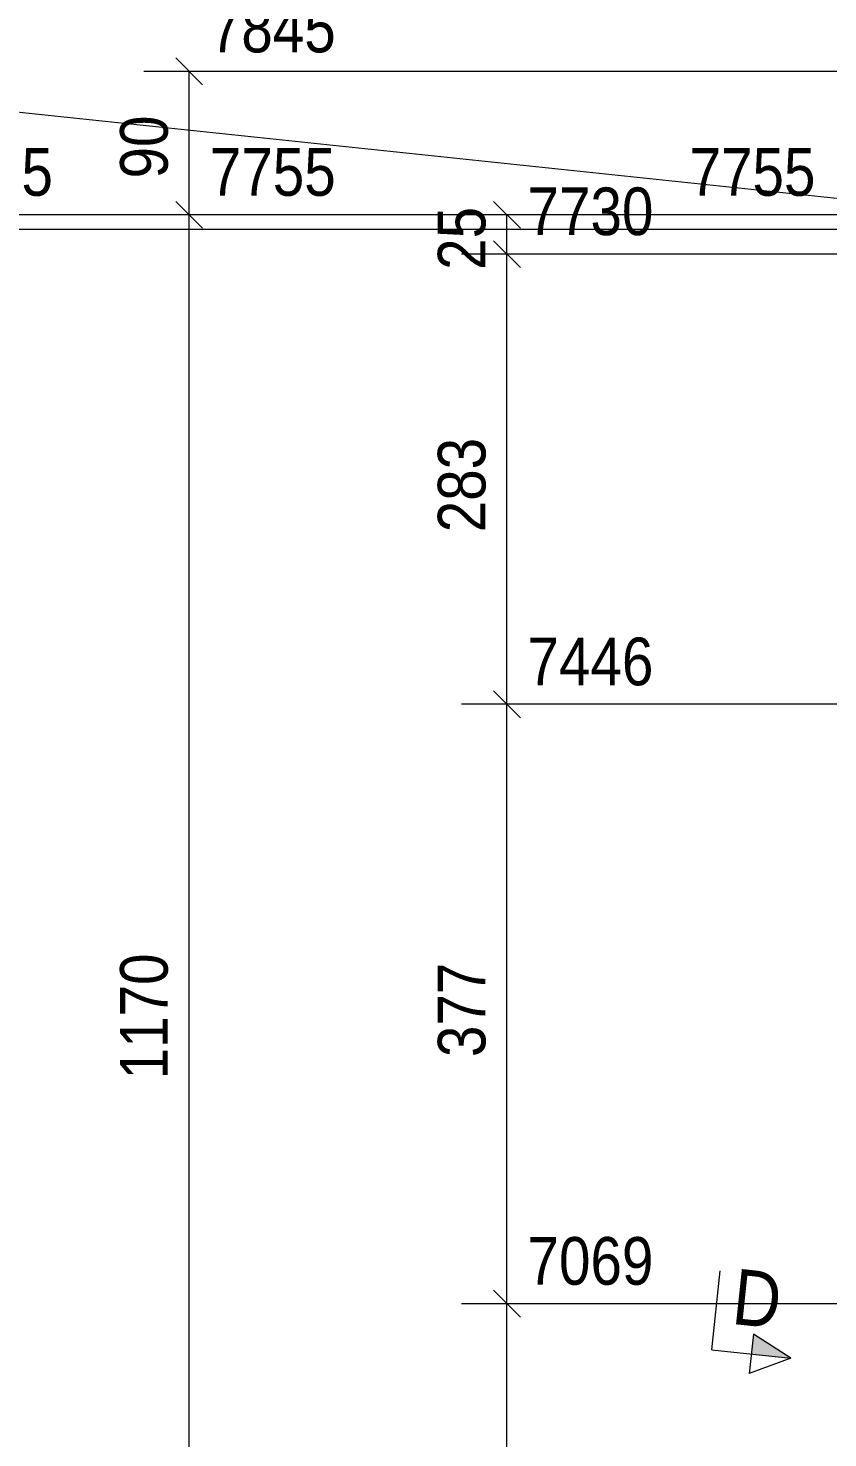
# Model space of a CAD drawing. Header units: millimetres. Extents: x 2 to 579, y 0 to 825.
# Drawn here: x 217.7 to 268, y 602.5 to 691.2 of the extents above; entities that cross this region are included whole.
import ezdxf

# ---------------------------------------------------------------- set-up
doc = ezdxf.new("R2010")
doc.units = ezdxf.units.MM
doc.linetypes.add('XKITLINE00', pattern=[0])
doc.layers.add('Dimensions', color=7, linetype='Continuous', lineweight=0)
doc.layers.add('Section', color=6, linetype='Continuous', lineweight=0)
doc.styles.add('ARIAL', font='ARIAL.TTF')

# ---------------------------------------------------------------- blocks, each defined once
blk = doc.blocks.new('*A124')
at = {"layer": 'Section'}
blk.add_hatch(color=3, dxfattribs=at).paths.add_polyline_path([(263.334, 608.994), (265.69, 607.489), (263.203, 607.751)], flags=17)
at = {"layer": 'Section', "color": 1, "linetype": 'XKITLINE00', "lineweight": 0}
for q in [(261.242, 612.986), (265.69, 607.489)]:
    blk.add_line((260.717, 608.013), q, dxfattribs=at)
at = {"layer": 'Section', "color": 3, "linetype": 'XKITLINE00', "lineweight": 0}
for p, q in [((263.334, 608.994), (263.072, 606.508)), ((265.69, 607.489), (263.334, 608.994)), ((265.69, 607.489), (263.072, 606.508))]:
    blk.add_line(p, q, dxfattribs=at)
at = {"layer": 'Section', "color": 7, "style": 'ARIAL', "width": 0.85}
blk.add_text('D', height=3.5, rotation=-6.02179, dxfattribs=at).set_placement((261.895, 609.649))
blk = doc.blocks.new('*A128')
at = {"layer": 'Dimensions', "color": 7, "linetype": 'XKITLINE00', "lineweight": 0}
blk.add_line((277.315, 679.576), (168.978, 691.003), dxfattribs=at)
blk = doc.blocks.new('*A129')
at = {"layer": 'Dimensions', "color": 7, "linetype": 'XKITLINE00', "lineweight": 0}
blk.add_line((277.31, 679.471), (184.96, 679.471), dxfattribs=at)
blk = doc.blocks.new('*A130')
at = {"layer": 'Dimensions', "color": 7, "linetype": 'XKITLINE00', "lineweight": 0}
for p, q in [((186.961, 697.306), (188.658, 695.609)), ((297.399, 696.457), (184.96, 696.457)), ((187.81, 679.471), (187.81, 696.457)), ((186.961, 680.319), (188.658, 678.622)), ((277.31, 679.471), (184.96, 679.471))]:
    blk.add_line(p, q, dxfattribs=at)
at = {"layer": 'Dimensions', "color": 3}
for p in [(187.81, 696.457), (187.81, 679.471)]:
    blk.add_point(p, dxfattribs=at)
at = {"layer": 'Dimensions', "color": 3, "style": 'ARIAL', "width": 0.85}
blk.add_text('170', height=3, rotation=90.00021, dxfattribs=at).set_placement((186.46, 684.626))
blk = doc.blocks.new('*A131')
at = {"layer": 'Dimensions', "color": 7, "linetype": 'XKITLINE00', "lineweight": 0}
blk.add_line((295.511, 678.557), (196.96, 678.557), dxfattribs=at)
blk = doc.blocks.new('*A132')
at = {"layer": 'Dimensions', "color": 7, "linetype": 'XKITLINE00', "lineweight": 0}
for p, q in [((198.961, 680.319), (200.658, 678.622)), ((277.31, 679.471), (196.96, 679.471)), ((198.961, 679.405), (200.658, 677.708)), ((199.81, 678.557), (199.81, 679.471)), ((295.511, 678.557), (196.96, 678.557))]:
    blk.add_line(p, q, dxfattribs=at)
at = {"layer": 'Dimensions', "color": 3}
for p in [(199.81, 679.471), (199.81, 678.557)]:
    blk.add_point(p, dxfattribs=at)
at = {"layer": 'Dimensions', "color": 3, "style": 'ARIAL', "width": 0.85}
blk.add_text('7755', height=3, dxfattribs=at).set_placement((211.31, 680.671))
blk.add_text('9', height=3, rotation=90.00021, dxfattribs=at).set_placement((198.46, 677.901))
blk = doc.blocks.new('*A133')
at = {"layer": 'Dimensions', "color": 7, "linetype": 'XKITLINE00', "lineweight": 0}
for p, q in [((198.961, 697.306), (200.658, 695.609)), ((297.399, 696.457), (196.96, 696.457)), ((199.81, 679.471), (199.81, 696.457)), ((198.961, 680.319), (200.658, 678.622)), ((277.31, 679.471), (196.96, 679.471))]:
    blk.add_line(p, q, dxfattribs=at)
at = {"layer": 'Dimensions', "color": 3}
for p in [(199.81, 696.457), (199.81, 679.471)]:
    blk.add_point(p, dxfattribs=at)
at = {"layer": 'Dimensions', "color": 3, "style": 'ARIAL', "width": 0.85}
blk.add_text('7924', height=3, dxfattribs=at).set_placement((201.11, 697.657))
blk.add_text('170', height=3, rotation=90.00021, dxfattribs=at).set_placement((198.46, 684.626))
blk = doc.blocks.new('*A136')
at = {"layer": 'Dimensions', "color": 7, "linetype": 'XKITLINE00', "lineweight": 0}
for p, q in [((226.961, 680.319), (228.658, 678.622)), ((277.31, 679.471), (224.96, 679.471)), ((227.81, 579.507), (227.81, 679.471))]:
    blk.add_line(p, q, dxfattribs=at)
at = {"layer": 'Dimensions', "color": 3}
blk.add_point((227.81, 679.471), dxfattribs=at)
at = {"layer": 'Dimensions', "color": 3, "style": 'ARIAL', "width": 0.85}
blk.add_text('7755', height=3, dxfattribs=at).set_placement((229.11, 680.671))
blk.add_text('1170', height=3, rotation=90.00021, dxfattribs=at).set_placement((226.46, 625.039))
blk = doc.blocks.new('*A137')
at = {"layer": 'Dimensions', "color": 7, "linetype": 'XKITLINE00', "lineweight": 0}
for p, q in [((226.961, 689.35), (228.658, 687.653)), ((296.56, 688.501), (224.96, 688.501)), ((227.81, 679.471), (227.81, 688.501)), ((226.961, 680.319), (228.658, 678.622)), ((277.31, 679.471), (224.96, 679.471))]:
    blk.add_line(p, q, dxfattribs=at)
at = {"layer": 'Dimensions', "color": 3}
for p in [(227.81, 688.501), (227.81, 679.471)]:
    blk.add_point(p, dxfattribs=at)
at = {"layer": 'Dimensions', "color": 3, "style": 'ARIAL', "width": 0.85}
blk.add_text('7845', height=3, dxfattribs=at).set_placement((229.11, 689.701))
blk.add_text('90', height=3, rotation=90.00021, dxfattribs=at).set_placement((226.46, 681.761))
blk = doc.blocks.new('*A138')
at = {"layer": 'Dimensions', "color": 7, "linetype": 'XKITLINE00', "lineweight": 0}
for p, q in [((246.961, 611.755), (248.658, 610.058)), ((278.41, 610.907), (244.96, 610.907)), ((247.81, 453.927), (247.81, 610.907))]:
    blk.add_line(p, q, dxfattribs=at)
at = {"layer": 'Dimensions', "color": 3}
blk.add_point((247.81, 610.907), dxfattribs=at)
at = {"layer": 'Dimensions', "color": 3, "style": 'ARIAL', "width": 0.85}
blk.add_text('7069', height=3, dxfattribs=at).set_placement((249.11, 612.107))
blk = doc.blocks.new('*A139')
at = {"layer": 'Dimensions', "color": 7, "linetype": 'XKITLINE00', "lineweight": 0}
for p, q in [((246.961, 649.5), (248.658, 647.803)), ((293.035, 648.651), (244.96, 648.651)), ((247.81, 610.907), (247.81, 648.651)), ((246.961, 611.755), (248.658, 610.058)), ((278.41, 610.907), (244.96, 610.907))]:
    blk.add_line(p, q, dxfattribs=at)
at = {"layer": 'Dimensions', "color": 3}
for p in [(247.81, 648.651), (247.81, 610.907)]:
    blk.add_point(p, dxfattribs=at)
at = {"layer": 'Dimensions', "color": 3, "style": 'ARIAL', "width": 0.85}
blk.add_text('7446', height=3, dxfattribs=at).set_placement((249.11, 649.851))
blk.add_text('377', height=3, rotation=90.00021, dxfattribs=at).set_placement((246.46, 626.441))
blk = doc.blocks.new('*A140')
at = {"layer": 'Dimensions', "color": 7, "linetype": 'XKITLINE00', "lineweight": 0}
for p, q in [((246.961, 677.843), (248.658, 676.146)), ((296.024, 676.994), (244.96, 676.994)), ((247.81, 648.651), (247.81, 676.994)), ((246.961, 649.5), (248.658, 647.803)), ((293.035, 648.651), (244.96, 648.651))]:
    blk.add_line(p, q, dxfattribs=at)
at = {"layer": 'Dimensions', "color": 3}
for p in [(247.81, 676.994), (247.81, 648.651)]:
    blk.add_point(p, dxfattribs=at)
at = {"layer": 'Dimensions', "color": 3, "style": 'ARIAL', "width": 0.85}
blk.add_text('7730', height=3, dxfattribs=at).set_placement((249.11, 678.194))
blk.add_text('283', height=3, rotation=90.00021, dxfattribs=at).set_placement((246.46, 659.485))
blk = doc.blocks.new('*A141')
at = {"layer": 'Dimensions', "color": 7, "linetype": 'XKITLINE00', "lineweight": 0}
for p, q in [((246.961, 680.319), (248.658, 678.622)), ((277.31, 679.471), (244.96, 679.471)), ((247.81, 676.994), (247.81, 679.471)), ((246.961, 677.843), (248.658, 676.146)), ((296.024, 676.994), (244.96, 676.994))]:
    blk.add_line(p, q, dxfattribs=at)
at = {"layer": 'Dimensions', "color": 3}
for p in [(247.81, 679.471), (247.81, 676.994)]:
    blk.add_point(p, dxfattribs=at)
at = {"layer": 'Dimensions', "color": 3, "style": 'ARIAL', "width": 0.85}
blk.add_text('7755', height=3, dxfattribs=at).set_placement((259.31, 680.671))
blk.add_text('25', height=3, rotation=90.00021, dxfattribs=at).set_placement((246.46, 676.007))

msp = doc.modelspace()

# ---------------------------------------------------------------- block references
at = {"lineweight": 0}
for name in ['*A124', '*A133', '*A130', '*A128', '*A137', '*A132', '*A136', '*A141', '*A131', '*A140', '*A129', '*A139', '*A138']:
    msp.add_blockref(name, (0, 0), dxfattribs=at)

doc.saveas('drawing.dxf')
